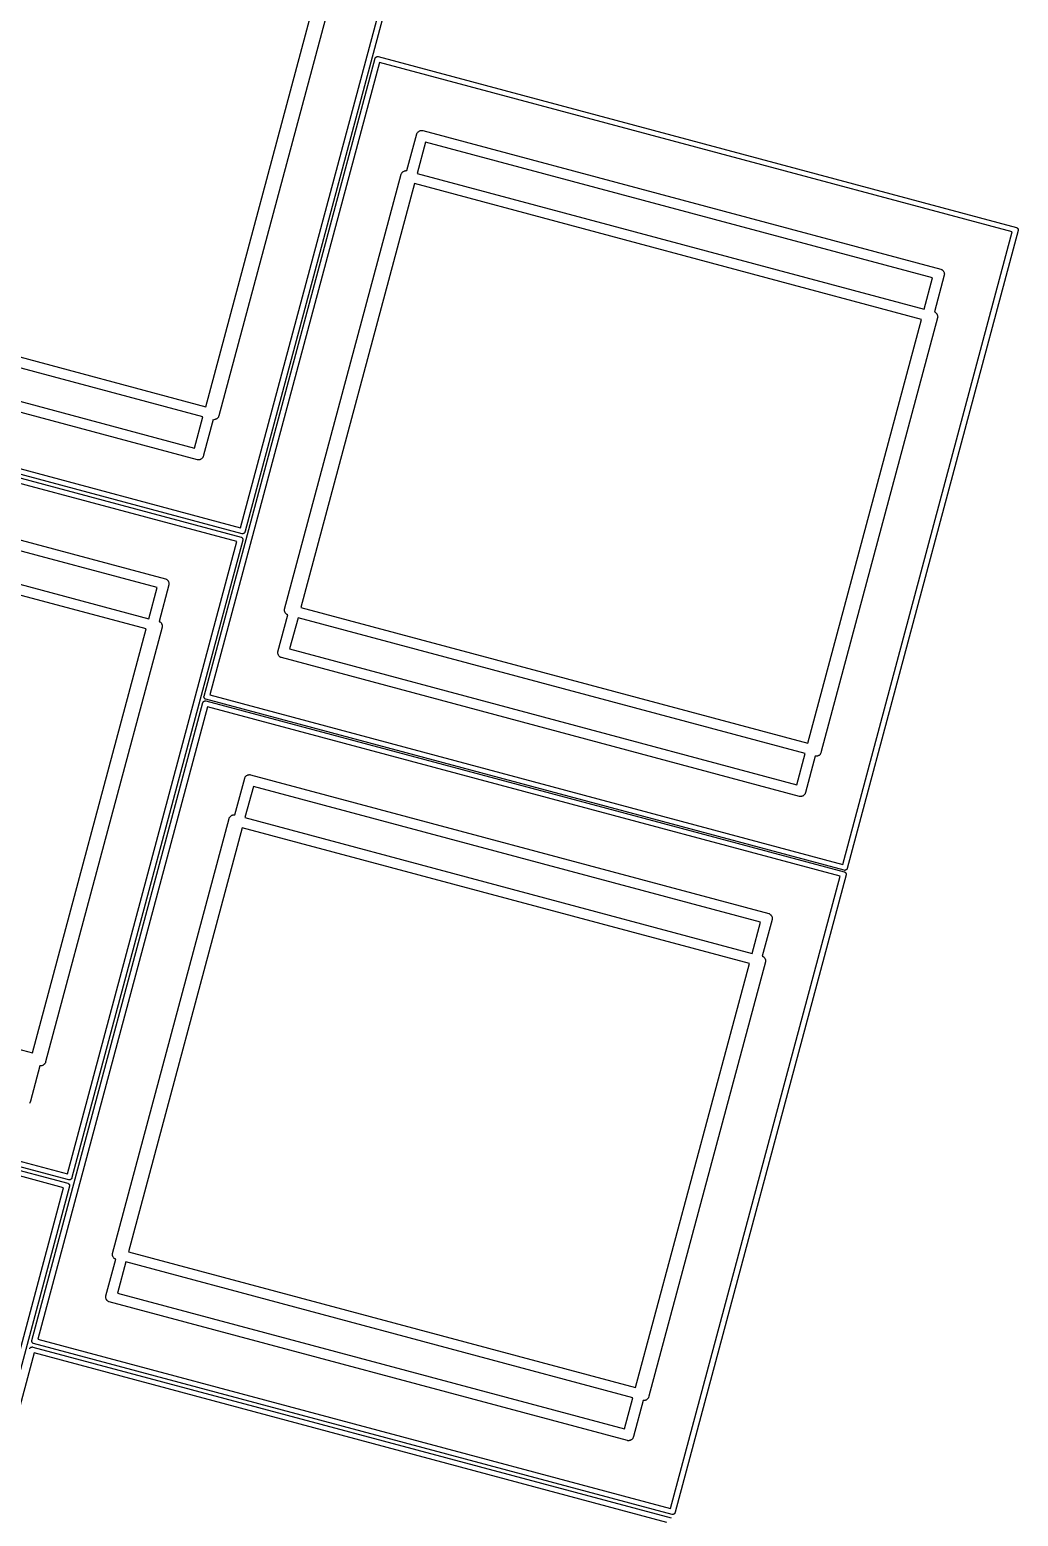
# Model space of a CAD drawing. Extents: x -24 to 329, y -138 to -2.
# Drawn here: x 122.14 to 150.27, y -100.97 to -58.64 of the extents above; entities that cross this region are included whole.
import ezdxf

# ---------------------------------------------------------------- set-up
doc = ezdxf.new("R2010")
doc.units = 0
doc.header["$MEASUREMENT"] = 0
doc.layers.add('BLACK', color=7, linetype='CONTINUOUS')

msp = doc.modelspace()

# ---------------------------------------------------------------- linework, layer by layer
at = {"layer": 'BLACK', "linetype": 'CONTINUOUS'}
for p, q in [((128.138, -72.8243), (132.964, -54.816)), ((133.132, -54.7754), (128.269, -72.9244)), ((127.145, -69.3779), (130.38, -57.3038)), ((130.837, -57.2576), (127.521, -69.6362)), ((127.099, -77.6251), (131.967, -59.4567)), ((132.092, -59.5762), (127.267, -77.5845)), ((131.967, -59.4567), (131.968, -59.4501)), ((131.967, -59.4567), (131.967, -59.4567)), ((131.968, -59.4501), (131.972, -59.4446)), ((131.972, -59.4446), (131.975, -59.4385)), ((131.975, -59.4385), (131.98, -59.4337)), ((131.98, -59.4337), (131.984, -59.4281)), ((131.984, -59.4281), (131.989, -59.4243)), ((131.989, -59.4243), (131.994, -59.4195)), ((131.994, -59.4195), (132, -59.4166)), ((132, -59.4166), (132.006, -59.4127)), ((132.006, -59.4127), (132.012, -59.411)), ((132.012, -59.411), (132.019, -59.4081)), ((132.019, -59.4081), (132.025, -59.4075)), ((132.025, -59.4075), (132.032, -59.4058)), ((132.032, -59.4058), (132.039, -59.4064)), ((132.039, -59.4064), (132.045, -59.4058)), ((132.045, -59.4058), (132.052, -59.4075)), ((132.052, -59.4075), (132.052, -59.4075)), ((132.052, -59.4075), (150.22, -64.2757)), ((150.101, -64.4015), (132.092, -59.5762)), ((132.874, -62.6552), (133.154, -61.609)), ((133.154, -61.6089), (133.158, -61.5961)), ((133.154, -61.609), (133.154, -61.6089)), ((133.158, -61.5961), (133.165, -61.5852)), ((133.165, -61.5852), (133.171, -61.5731)), ((133.171, -61.5731), (133.181, -61.5637)), ((133.181, -61.5637), (133.188, -61.5527)), ((133.188, -61.5527), (133.199, -61.5451)), ((133.199, -61.5451), (133.208, -61.5357)), ((133.208, -61.5357), (133.221, -61.53)), ((133.221, -61.53), (133.231, -61.5224)), ((133.231, -61.5224), (133.244, -61.519)), ((133.244, -61.519), (133.256, -61.5133)), ((133.256, -61.5133), (133.27, -61.5122)), ((133.27, -61.5122), (133.283, -61.5087)), ((133.283, -61.5087), (133.296, -61.5099)), ((133.296, -61.5099), (133.309, -61.5087)), ((133.309, -61.5087), (133.322, -61.5122)), ((133.322, -61.5122), (133.322, -61.5122)), ((133.322, -61.5122), (148.068, -65.4634)), ((133.402, -61.8442), (133.164, -62.7328)), ((147.833, -65.7109), (133.402, -61.8442)), ((129.393, -75.1429), (132.713, -62.7537)), ((133.086, -63.0226), (129.851, -75.0967)), ((132.713, -62.7537), (132.716, -62.7409)), ((132.713, -62.7537), (132.713, -62.7537)), ((132.716, -62.7409), (132.724, -62.7299)), ((132.724, -62.7299), (132.73, -62.7179)), ((132.73, -62.7179), (132.739, -62.7084)), ((132.739, -62.7084), (132.747, -62.6975)), ((132.747, -62.6975), (132.758, -62.6899)), ((132.758, -62.6899), (132.767, -62.6805)), ((132.767, -62.6805), (132.779, -62.6748)), ((132.779, -62.6748), (132.79, -62.6672)), ((132.79, -62.6672), (132.803, -62.6637)), ((132.803, -62.6637), (132.815, -62.6581)), ((132.815, -62.6581), (132.828, -62.6569)), ((132.828, -62.6569), (132.841, -62.6535)), ((132.841, -62.6535), (132.855, -62.6547)), ((132.855, -62.6547), (132.868, -62.6535)), ((132.868, -62.6535), (132.874, -62.6552)), ((147.517, -66.8893), (133.086, -63.0226)), ((133.164, -62.7328), (147.595, -66.5996)), ((150.22, -64.2757), (150.22, -64.2757)), ((150.22, -64.2757), (150.227, -64.2775)), ((150.227, -64.2775), (150.232, -64.2814)), ((150.232, -64.2814), (150.239, -64.2842)), ((150.239, -64.2842), (150.243, -64.289)), ((150.243, -64.289), (150.249, -64.2929)), ((150.249, -64.2929), (150.253, -64.2984)), ((150.253, -64.2984), (150.258, -64.3032)), ((150.258, -64.3032), (150.26, -64.3094)), ((150.26, -64.3094), (150.264, -64.3149)), ((150.264, -64.3149), (150.266, -64.3214)), ((150.266, -64.3214), (150.269, -64.3276)), ((150.269, -64.3276), (150.269, -64.3343)), ((150.269, -64.3343), (150.271, -64.3409)), ((150.271, -64.3409), (150.271, -64.3476)), ((145.276, -82.4098), (150.101, -64.4015)), ((150.269, -64.3609), (145.402, -82.5253)), ((150.271, -64.3544), (150.269, -64.3609)), ((150.269, -64.3609), (150.269, -64.3609)), ((150.271, -64.3476), (150.271, -64.3544)), ((112.714, -65.5112), (127.145, -69.3779)), ((148.068, -65.4634), (148.068, -65.4634)), ((148.068, -65.4634), (148.081, -65.4668)), ((148.081, -65.4668), (148.092, -65.4744)), ((148.092, -65.4744), (148.104, -65.4801)), ((148.104, -65.4801), (148.113, -65.4895)), ((148.113, -65.4895), (148.124, -65.4971)), ((148.124, -65.4971), (148.132, -65.5081)), ((148.132, -65.5081), (148.141, -65.5175)), ((148.141, -65.5175), (148.147, -65.5296)), ((148.147, -65.5296), (148.155, -65.5405)), ((148.155, -65.5405), (148.158, -65.5533)), ((148.158, -65.5533), (148.164, -65.5654)), ((148.164, -65.5654), (148.165, -65.5787)), ((148.165, -65.5787), (148.168, -65.5916)), ((148.168, -65.5916), (148.167, -65.6048)), ((148.167, -65.6048), (148.168, -65.6181)), ((127.067, -69.6677), (112.636, -65.8009)), ((147.595, -66.5996), (147.833, -65.7109)), ((148.165, -65.631), (147.885, -66.6772)), ((148.168, -65.6181), (148.165, -65.631)), ((148.165, -65.631), (148.165, -65.631)), ((112.398, -66.6896), (126.829, -70.5564)), ((147.975, -66.8431), (144.664, -79.1977)), ((147.885, -66.6772), (147.891, -66.6789)), ((147.891, -66.6789), (147.902, -66.6865)), ((147.902, -66.6865), (147.914, -66.6922)), ((147.914, -66.6922), (147.923, -66.7016)), ((147.923, -66.7016), (147.934, -66.7092)), ((147.934, -66.7092), (147.942, -66.7201)), ((147.942, -66.7201), (147.951, -66.7296)), ((147.951, -66.7296), (147.957, -66.7416)), ((147.957, -66.7416), (147.964, -66.7526)), ((147.964, -66.7526), (147.968, -66.7654)), ((147.968, -66.7654), (147.973, -66.7775)), ((147.973, -66.7775), (147.975, -66.7908)), ((147.975, -66.7908), (147.978, -66.8036)), ((147.978, -66.8302), (147.975, -66.8431)), ((147.975, -66.8431), (147.975, -66.8431)), ((147.978, -66.8036), (147.977, -66.8169)), ((147.977, -66.8169), (147.978, -66.8302)), ((126.909, -70.8883), (112.163, -66.9372)), ((144.282, -78.9634), (147.517, -66.8893)), ((128.179, -72.993), (110.011, -68.1248)), ((110.13, -67.999), (128.138, -72.8243)), ((109.984, -68.2229), (128.153, -73.0911)), ((128.033, -73.2169), (110.025, -68.3916)), ((126.829, -70.5564), (127.067, -69.6677)), ((127.357, -69.7453), (127.087, -70.7533)), ((127.363, -69.747), (127.357, -69.7453)), ((127.376, -69.7459), (127.363, -69.747)), ((127.39, -69.747), (127.376, -69.7459)), ((127.402, -69.7436), (127.39, -69.747)), ((127.416, -69.7424), (127.402, -69.7436)), ((127.428, -69.7368), (127.416, -69.7424)), ((127.441, -69.7333), (127.428, -69.7368)), ((127.452, -69.7257), (127.441, -69.7333)), ((127.464, -69.72), (127.452, -69.7257)), ((127.473, -69.7106), (127.464, -69.72)), ((127.484, -69.703), (127.473, -69.7106)), ((127.492, -69.6921), (127.484, -69.703)), ((127.501, -69.6826), (127.492, -69.6921)), ((127.507, -69.6706), (127.501, -69.6826)), ((127.514, -69.6597), (127.507, -69.6706)), ((127.521, -69.6362), (127.514, -69.6597)), ((111.254, -70.3276), (126, -74.2787)), ((125.765, -74.5263), (111.334, -70.6595)), ((126.922, -70.8918), (126.909, -70.8883)), ((126.909, -70.8883), (126.909, -70.8883)), ((126.935, -70.8906), (126.922, -70.8918)), ((126.948, -70.8918), (126.935, -70.8906)), ((126.961, -70.8883), (126.948, -70.8918)), ((126.974, -70.8872), (126.961, -70.8883)), ((126.987, -70.8816), (126.974, -70.8872)), ((126.999, -70.8781), (126.987, -70.8816)), ((127.01, -70.8705), (126.999, -70.8781)), ((127.022, -70.8648), (127.01, -70.8705)), ((127.032, -70.8554), (127.022, -70.8648)), ((127.043, -70.8478), (127.032, -70.8554)), ((127.05, -70.8368), (127.043, -70.8478)), ((127.06, -70.8274), (127.05, -70.8368)), ((127.065, -70.8154), (127.06, -70.8274)), ((127.073, -70.8044), (127.065, -70.8154)), ((127.087, -70.7533), (127.073, -70.8044)), ((125.449, -75.7047), (111.018, -71.838)), ((111.096, -71.5482), (125.527, -75.415)), ((123.208, -91.2252), (128.033, -73.2169)), ((128.202, -73.1763), (123.339, -91.3253)), ((128.153, -73.0911), (128.153, -73.0911)), ((128.153, -73.0911), (128.159, -73.0929)), ((128.159, -73.0929), (128.165, -73.0968)), ((128.165, -73.0968), (128.171, -73.0996)), ((128.171, -73.0996), (128.176, -73.1044)), ((128.176, -73.1044), (128.181, -73.1083)), ((128.185, -72.9947), (128.179, -72.993)), ((128.179, -72.993), (128.179, -72.993)), ((128.181, -73.1083), (128.185, -73.1138)), ((128.192, -72.9941), (128.185, -72.9947)), ((128.185, -73.1138), (128.19, -73.1186)), ((128.19, -73.1186), (128.193, -73.1248)), ((128.199, -72.9947), (128.192, -72.9941)), ((128.193, -73.1248), (128.197, -73.1303)), ((128.197, -73.1303), (128.198, -73.1368)), ((128.198, -73.1368), (128.201, -73.143)), ((128.206, -72.993), (128.199, -72.9947)), ((128.201, -73.143), (128.202, -73.1497)), ((128.202, -73.1497), (128.204, -73.1563)), ((128.204, -73.1697), (128.202, -73.1763)), ((128.202, -73.1763), (128.202, -73.1763)), ((128.204, -73.1563), (128.203, -73.163)), ((128.203, -73.163), (128.204, -73.1697)), ((128.212, -72.9924), (128.206, -72.993)), ((128.218, -72.9895), (128.212, -72.9924)), ((128.225, -72.9878), (128.218, -72.9895)), ((128.23, -72.9839), (128.225, -72.9878)), ((128.237, -72.981), (128.23, -72.9839)), ((128.241, -72.9763), (128.237, -72.981)), ((128.247, -72.9724), (128.241, -72.9763)), ((128.251, -72.9668), (128.247, -72.9724)), ((128.256, -72.962), (128.251, -72.9668)), ((128.258, -72.9559), (128.256, -72.962)), ((128.262, -72.9504), (128.258, -72.9559)), ((128.269, -72.9244), (128.262, -72.9504)), ((126.097, -74.4464), (125.817, -75.4926)), ((126, -74.2787), (126, -74.2788)), ((126, -74.2788), (126.013, -74.2822)), ((126.013, -74.2822), (126.024, -74.2898)), ((126.024, -74.2898), (126.036, -74.2955)), ((126.036, -74.2955), (126.046, -74.3049)), ((126.046, -74.3049), (126.057, -74.3125)), ((126.057, -74.3125), (126.064, -74.3235)), ((126.064, -74.3235), (126.074, -74.3329)), ((126.074, -74.3329), (126.079, -74.345)), ((126.079, -74.345), (126.087, -74.3559)), ((126.087, -74.3559), (126.09, -74.3687)), ((126.09, -74.3687), (126.096, -74.3808)), ((126.096, -74.3808), (126.097, -74.3941)), ((126.097, -74.3941), (126.101, -74.407)), ((126.101, -74.4335), (126.097, -74.4464)), ((126.097, -74.4464), (126.097, -74.4464)), ((126.101, -74.407), (126.099, -74.4202)), ((126.099, -74.4202), (126.101, -74.4335)), ((125.527, -75.415), (125.765, -74.5263)), ((129.203, -76.355), (129.483, -75.3088)), ((129.39, -75.1558), (129.393, -75.1429)), ((129.391, -75.1691), (129.39, -75.1558)), ((129.39, -75.1824), (129.391, -75.1691)), ((129.393, -75.1952), (129.39, -75.1824)), ((129.393, -75.1429), (129.393, -75.1429)), ((129.395, -75.2085), (129.393, -75.1952)), ((129.4, -75.2206), (129.395, -75.2085)), ((129.404, -75.2334), (129.4, -75.2206)), ((129.411, -75.2444), (129.404, -75.2334)), ((129.417, -75.2564), (129.411, -75.2444)), ((129.426, -75.2659), (129.417, -75.2564)), ((129.434, -75.2768), (129.426, -75.2659)), ((129.445, -75.2844), (129.434, -75.2768)), ((129.454, -75.2938), (129.445, -75.2844)), ((129.466, -75.2995), (129.454, -75.2938)), ((129.477, -75.3071), (129.466, -75.2995)), ((129.483, -75.3088), (129.477, -75.3071)), ((129.851, -75.0967), (144.282, -78.9634)), ((122.214, -87.7788), (125.449, -75.7047)), ((125.907, -75.6585), (122.59, -88.0371)), ((125.817, -75.4926), (125.823, -75.4943)), ((125.823, -75.4943), (125.834, -75.5019)), ((125.834, -75.5019), (125.846, -75.5075)), ((125.846, -75.5075), (125.856, -75.517)), ((125.856, -75.517), (125.866, -75.5246)), ((125.866, -75.5246), (125.874, -75.5355)), ((125.874, -75.5355), (125.883, -75.545)), ((125.883, -75.545), (125.889, -75.557)), ((125.889, -75.557), (125.897, -75.5679)), ((125.897, -75.5679), (125.9, -75.5808)), ((125.9, -75.5808), (125.906, -75.5929)), ((125.906, -75.5929), (125.907, -75.6062)), ((125.907, -75.6062), (125.91, -75.619)), ((125.91, -75.6456), (125.907, -75.6585)), ((125.907, -75.6585), (125.907, -75.6585)), ((125.91, -75.619), (125.909, -75.6323)), ((125.909, -75.6323), (125.91, -75.6456)), ((129.773, -75.3864), (129.535, -76.2751)), ((144.204, -79.2532), (129.773, -75.3864)), ((129.2, -76.3679), (129.203, -76.355)), ((129.201, -76.3812), (129.2, -76.3679)), ((129.2, -76.3944), (129.201, -76.3812)), ((129.203, -76.4073), (129.2, -76.3944)), ((129.203, -76.355), (129.203, -76.355)), ((129.204, -76.4206), (129.203, -76.4073)), ((129.21, -76.4327), (129.204, -76.4206)), ((129.213, -76.4455), (129.21, -76.4327)), ((129.221, -76.4564), (129.213, -76.4455)), ((129.227, -76.4685), (129.221, -76.4564)), ((129.236, -76.4779), (129.227, -76.4685)), ((129.244, -76.4889), (129.236, -76.4779)), ((129.255, -76.4965), (129.244, -76.4889)), ((129.264, -76.5059), (129.255, -76.4965)), ((129.276, -76.5116), (129.264, -76.5059)), ((129.287, -76.5192), (129.276, -76.5116)), ((129.3, -76.5226), (129.287, -76.5192)), ((144.046, -80.4738), (129.3, -76.5226)), ((129.3, -76.5226), (129.3, -76.5226)), ((129.535, -76.2751), (143.966, -80.1418)), ((122.199, -95.9712), (127.067, -77.8028)), ((127.067, -77.8028), (127.069, -77.7963)), ((127.067, -77.8028), (127.067, -77.8028)), ((127.069, -77.7963), (127.073, -77.7907)), ((127.073, -77.7907), (127.076, -77.7846)), ((127.076, -77.7846), (127.081, -77.7798)), ((127.081, -77.7798), (127.085, -77.7743)), ((127.085, -77.7743), (127.09, -77.7704)), ((127.09, -77.7704), (127.095, -77.7656)), ((127.095, -77.7656), (127.101, -77.7627)), ((127.097, -77.6316), (127.099, -77.6251)), ((127.097, -77.6384), (127.097, -77.6316)), ((127.097, -77.6451), (127.097, -77.6384)), ((127.099, -77.6517), (127.097, -77.6451)), ((127.099, -77.6251), (127.099, -77.6251)), ((127.099, -77.6584), (127.099, -77.6517)), ((127.102, -77.6645), (127.099, -77.6584)), ((127.101, -77.7627), (127.107, -77.7588)), ((127.104, -77.6711), (127.102, -77.6645)), ((127.108, -77.6766), (127.104, -77.6711)), ((127.107, -77.7588), (127.113, -77.7571)), ((127.11, -77.6828), (127.108, -77.6766)), ((127.115, -77.6876), (127.11, -77.6828)), ((127.113, -77.7571), (127.119, -77.7542)), ((127.119, -77.6931), (127.115, -77.6876)), ((127.125, -77.697), (127.119, -77.6931)), ((127.119, -77.7542), (127.126, -77.7536)), ((127.129, -77.7018), (127.125, -77.697)), ((127.126, -77.7536), (127.132, -77.7519)), ((127.136, -77.7046), (127.129, -77.7018)), ((127.132, -77.7519), (127.139, -77.7525)), ((127.141, -77.7085), (127.136, -77.7046)), ((127.139, -77.7525), (127.146, -77.7519)), ((127.148, -77.7103), (127.141, -77.7085)), ((127.146, -77.7519), (127.152, -77.7536)), ((145.316, -82.5785), (127.148, -77.7103)), ((127.148, -77.7103), (127.148, -77.7103)), ((127.152, -77.7536), (127.153, -77.7536)), ((127.153, -77.7536), (145.321, -82.6218)), ((127.267, -77.5845), (145.276, -82.4098)), ((127.193, -77.9223), (122.368, -95.9306)), ((145.201, -82.7476), (127.193, -77.9223)), ((143.966, -80.1418), (144.204, -79.2532)), ((144.494, -79.3308), (144.217, -80.366)), ((144.5, -79.3325), (144.494, -79.3308)), ((144.513, -79.3313), (144.5, -79.3325)), ((144.527, -79.3325), (144.513, -79.3313)), ((144.54, -79.3291), (144.527, -79.3325)), ((144.553, -79.3279), (144.54, -79.3291)), ((144.565, -79.3223), (144.553, -79.3279)), ((144.578, -79.3188), (144.565, -79.3223)), ((144.589, -79.3112), (144.578, -79.3188)), ((144.601, -79.3055), (144.589, -79.3112)), ((144.61, -79.2961), (144.601, -79.3055)), ((144.621, -79.2885), (144.61, -79.2961)), ((144.629, -79.2776), (144.621, -79.2885)), ((144.638, -79.2681), (144.629, -79.2776)), ((144.644, -79.2561), (144.638, -79.2681)), ((144.652, -79.2451), (144.644, -79.2561)), ((144.664, -79.1977), (144.652, -79.2451)), ((127.975, -81.0013), (128.255, -79.9551)), ((128.255, -79.9551), (128.258, -79.9422)), ((128.255, -79.9551), (128.255, -79.9551)), ((128.258, -79.9422), (128.266, -79.9313)), ((128.266, -79.9313), (128.272, -79.9192)), ((128.272, -79.9192), (128.281, -79.9098)), ((128.281, -79.9098), (128.289, -79.8989)), ((128.289, -79.8989), (128.3, -79.8912)), ((128.3, -79.8912), (128.309, -79.8818)), ((128.309, -79.8818), (128.321, -79.8762)), ((128.321, -79.8762), (128.332, -79.8685)), ((128.332, -79.8685), (128.345, -79.8651)), ((128.345, -79.8651), (128.357, -79.8594)), ((128.357, -79.8594), (128.37, -79.8583)), ((128.37, -79.8583), (128.383, -79.8548)), ((128.383, -79.8548), (128.396, -79.856)), ((128.396, -79.856), (128.41, -79.8548)), ((128.41, -79.8548), (128.423, -79.8583)), ((128.423, -79.8583), (128.423, -79.8583)), ((128.423, -79.8583), (143.169, -83.8095)), ((128.503, -80.1903), (128.264, -81.0789)), ((142.933, -84.057), (128.503, -80.1903)), ((144.187, -80.4223), (144.18, -80.4333)), ((144.197, -80.4129), (144.187, -80.4223)), ((144.203, -80.4008), (144.197, -80.4129)), ((144.21, -80.3899), (144.203, -80.4008)), ((144.217, -80.366), (144.21, -80.3899)), ((144.059, -80.4773), (144.046, -80.4738)), ((144.046, -80.4738), (144.046, -80.4738)), ((144.072, -80.4761), (144.059, -80.4773)), ((144.085, -80.4773), (144.072, -80.4761)), ((144.098, -80.4738), (144.085, -80.4773)), ((144.112, -80.4727), (144.098, -80.4738)), ((144.124, -80.467), (144.112, -80.4727)), ((144.137, -80.4636), (144.124, -80.467)), ((144.147, -80.456), (144.137, -80.4636)), ((144.16, -80.4503), (144.147, -80.456)), ((144.169, -80.4409), (144.16, -80.4503)), ((144.18, -80.4333), (144.169, -80.4409)), ((124.494, -93.489), (127.814, -81.0999)), ((127.814, -81.0998), (127.817, -81.087)), ((127.814, -81.0999), (127.814, -81.0998)), ((127.817, -81.087), (127.825, -81.0761)), ((127.825, -81.0761), (127.83, -81.064)), ((127.83, -81.064), (127.84, -81.0546)), ((127.84, -81.0546), (127.847, -81.0436)), ((127.847, -81.0436), (127.858, -81.036)), ((127.858, -81.036), (127.868, -81.0266)), ((127.868, -81.0266), (127.88, -81.0209)), ((127.88, -81.0209), (127.891, -81.0133)), ((127.891, -81.0133), (127.904, -81.0099)), ((127.904, -81.0099), (127.916, -81.0042)), ((127.916, -81.0042), (127.929, -81.0031)), ((127.929, -81.0031), (127.942, -80.9996)), ((127.942, -80.9996), (127.955, -81.0008)), ((127.955, -81.0008), (127.968, -80.9996)), ((127.968, -80.9996), (127.975, -81.0013)), ((128.264, -81.0789), (142.695, -84.9457)), ((128.187, -81.3687), (124.952, -93.4428)), ((142.618, -85.2355), (128.187, -81.3687)), ((145.393, -82.5475), (145.388, -82.5523)), ((145.396, -82.5414), (145.393, -82.5475)), ((145.4, -82.5359), (145.396, -82.5414)), ((145.402, -82.5253), (145.4, -82.5359)), ((140.376, -100.756), (145.201, -82.7476)), ((145.37, -82.707), (140.507, -100.856)), ((145.323, -82.5802), (145.316, -82.5785)), ((145.316, -82.5785), (145.316, -82.5785)), ((145.321, -82.6218), (145.321, -82.6219)), ((145.321, -82.6219), (145.327, -82.6236)), ((145.329, -82.5796), (145.323, -82.5802)), ((145.327, -82.6236), (145.333, -82.6275)), ((145.336, -82.5802), (145.329, -82.5796)), ((145.333, -82.6275), (145.339, -82.6303)), ((145.343, -82.5785), (145.336, -82.5802)), ((145.339, -82.6303), (145.344, -82.6351)), ((145.349, -82.5779), (145.343, -82.5785)), ((145.344, -82.6351), (145.349, -82.639)), ((145.356, -82.575), (145.349, -82.5779)), ((145.349, -82.639), (145.353, -82.6446)), ((145.353, -82.6446), (145.358, -82.6493)), ((145.362, -82.5733), (145.356, -82.575)), ((145.358, -82.6493), (145.361, -82.6555)), ((145.361, -82.6555), (145.365, -82.661)), ((145.368, -82.5694), (145.362, -82.5733)), ((145.365, -82.661), (145.367, -82.6676)), ((145.367, -82.6676), (145.369, -82.6737)), ((145.374, -82.5665), (145.368, -82.5694)), ((145.369, -82.6737), (145.37, -82.6804)), ((145.37, -82.6804), (145.372, -82.687)), ((145.372, -82.7005), (145.37, -82.707)), ((145.37, -82.707), (145.37, -82.707)), ((145.372, -82.687), (145.371, -82.6937)), ((145.371, -82.6937), (145.372, -82.7005)), ((145.379, -82.5617), (145.374, -82.5665)), ((145.384, -82.5579), (145.379, -82.5617)), ((145.388, -82.5523), (145.384, -82.5579)), ((143.169, -83.8095), (143.169, -83.8095)), ((143.169, -83.8095), (143.182, -83.8129)), ((143.182, -83.8129), (143.192, -83.8206)), ((107.783, -83.9121), (122.214, -87.7788)), ((142.695, -84.9457), (142.933, -84.057)), ((143.265, -83.9771), (142.985, -85.0233)), ((143.192, -83.8206), (143.205, -83.8262)), ((143.205, -83.8262), (143.214, -83.8356)), ((143.214, -83.8356), (143.225, -83.8433)), ((143.225, -83.8433), (143.233, -83.8542)), ((143.233, -83.8542), (143.242, -83.8636)), ((143.242, -83.8636), (143.248, -83.8757)), ((143.248, -83.8757), (143.255, -83.8866)), ((143.255, -83.8866), (143.259, -83.8995)), ((143.259, -83.8995), (143.264, -83.9115)), ((143.264, -83.9115), (143.265, -83.9248)), ((143.265, -83.9248), (143.269, -83.9377)), ((143.269, -83.9642), (143.265, -83.9771)), ((143.265, -83.9771), (143.265, -83.9771)), ((143.269, -83.9377), (143.268, -83.951)), ((143.268, -83.951), (143.269, -83.9642)), ((142.985, -85.0233), (142.991, -85.025)), ((142.991, -85.025), (143.002, -85.0326)), ((143.002, -85.0326), (143.014, -85.0383)), ((143.014, -85.0383), (143.024, -85.0477)), ((143.024, -85.0477), (143.035, -85.0553)), ((143.035, -85.0553), (143.042, -85.0662)), ((143.042, -85.0662), (143.052, -85.0757)), ((143.052, -85.0757), (143.057, -85.0878)), ((143.057, -85.0878), (143.065, -85.0987)), ((139.382, -97.3095), (142.618, -85.2355)), ((143.075, -85.1892), (139.762, -97.5545)), ((143.065, -85.0987), (143.068, -85.1115)), ((143.068, -85.1115), (143.074, -85.1236)), ((143.074, -85.1236), (143.075, -85.1369)), ((143.075, -85.1369), (143.079, -85.1498)), ((143.079, -85.1763), (143.075, -85.1892)), ((143.075, -85.1892), (143.075, -85.1892)), ((143.079, -85.1498), (143.078, -85.163)), ((143.078, -85.163), (143.079, -85.1763)), ((105.054, -86.6238), (123.222, -91.492)), ((123.248, -91.3939), (105.08, -86.5257)), ((105.2, -86.3999), (123.208, -91.2252)), ((123.103, -91.6178), (105.094, -86.7925)), ((122.59, -88.0371), (122.584, -88.0605)), ((122.426, -88.1462), (122.156, -89.1542)), ((122.433, -88.1479), (122.426, -88.1462)), ((122.446, -88.1467), (122.433, -88.1479)), ((122.459, -88.1479), (122.446, -88.1467)), ((122.472, -88.1445), (122.459, -88.1479)), ((122.485, -88.1433), (122.472, -88.1445)), ((122.497, -88.1377), (122.485, -88.1433)), ((122.51, -88.1342), (122.497, -88.1377)), ((122.521, -88.1266), (122.51, -88.1342)), ((122.533, -88.1209), (122.521, -88.1266)), ((122.543, -88.1115), (122.533, -88.1209)), ((122.554, -88.1039), (122.543, -88.1115)), ((122.561, -88.093), (122.554, -88.1039)), ((122.571, -88.0835), (122.561, -88.093)), ((122.576, -88.0715), (122.571, -88.0835)), ((122.584, -88.0605), (122.576, -88.0715)), ((122.143, -89.2053), (122.135, -89.2162)), ((122.156, -89.1542), (122.143, -89.2053)), ((123.255, -91.3956), (123.248, -91.3939)), ((123.248, -91.3939), (123.248, -91.3939)), ((123.262, -91.395), (123.255, -91.3956)), ((123.268, -91.3956), (123.262, -91.395)), ((123.275, -91.3939), (123.268, -91.3956)), ((123.282, -91.3933), (123.275, -91.3939)), ((123.288, -91.3904), (123.282, -91.3933)), ((123.294, -91.3887), (123.288, -91.3904)), ((123.3, -91.3848), (123.294, -91.3887)), ((123.306, -91.3819), (123.3, -91.3848)), ((123.311, -91.3771), (123.306, -91.3819)), ((123.316, -91.3733), (123.311, -91.3771)), ((123.32, -91.3677), (123.316, -91.3733)), ((123.325, -91.3629), (123.32, -91.3677)), ((123.328, -91.3568), (123.325, -91.3629)), ((123.332, -91.3512), (123.328, -91.3568)), ((123.339, -91.3253), (123.332, -91.3512)), ((118.277, -109.626), (123.103, -91.6178)), ((123.271, -91.5772), (118.408, -109.726)), ((123.222, -91.492), (123.222, -91.492)), ((123.222, -91.492), (123.229, -91.4938)), ((123.229, -91.4938), (123.234, -91.4976)), ((123.234, -91.4976), (123.24, -91.5005)), ((123.24, -91.5005), (123.245, -91.5053)), ((123.245, -91.5053), (123.251, -91.5092)), ((123.251, -91.5092), (123.255, -91.5147)), ((123.255, -91.5147), (123.259, -91.5195)), ((123.259, -91.5195), (123.262, -91.5256)), ((123.262, -91.5256), (123.266, -91.5312)), ((123.266, -91.5312), (123.268, -91.5377)), ((123.268, -91.5377), (123.271, -91.5439)), ((123.271, -91.5439), (123.271, -91.5506)), ((123.271, -91.5506), (123.273, -91.5571)), ((123.273, -91.5706), (123.271, -91.5772)), ((123.271, -91.5772), (123.271, -91.5772)), ((123.273, -91.5571), (123.272, -91.5639)), ((123.272, -91.5639), (123.273, -91.5706)), ((124.491, -93.5019), (124.494, -93.489)), ((124.492, -93.5152), (124.491, -93.5019)), ((124.491, -93.5285), (124.492, -93.5152)), ((124.494, -93.5413), (124.491, -93.5285)), ((124.494, -93.489), (124.494, -93.489)), ((124.495, -93.5546), (124.494, -93.5413)), ((124.952, -93.4428), (139.382, -97.3095)), ((124.304, -94.7011), (124.584, -93.6549)), ((124.501, -93.5667), (124.495, -93.5546)), ((124.504, -93.5796), (124.501, -93.5667)), ((124.512, -93.5905), (124.504, -93.5796)), ((124.517, -93.6026), (124.512, -93.5905)), ((124.527, -93.612), (124.517, -93.6026)), ((124.535, -93.6229), (124.527, -93.612)), ((124.545, -93.6305), (124.535, -93.6229)), ((124.555, -93.64), (124.545, -93.6305)), ((124.567, -93.6456), (124.555, -93.64)), ((124.578, -93.6532), (124.567, -93.6456)), ((124.584, -93.6549), (124.578, -93.6532)), ((124.874, -93.7326), (124.636, -94.6212)), ((139.305, -97.5993), (124.874, -93.7326)), ((124.3, -94.714), (124.304, -94.7011)), ((124.301, -94.7273), (124.3, -94.714)), ((124.3, -94.7405), (124.301, -94.7273)), ((124.304, -94.7534), (124.3, -94.7405)), ((124.304, -94.7011), (124.304, -94.7011)), ((124.305, -94.7667), (124.304, -94.7534)), ((124.311, -94.7788), (124.305, -94.7667)), ((124.314, -94.7916), (124.311, -94.7788)), ((124.322, -94.8026), (124.314, -94.7916)), ((124.327, -94.8146), (124.322, -94.8026)), ((124.337, -94.8241), (124.327, -94.8146)), ((124.344, -94.835), (124.337, -94.8241)), ((124.636, -94.6212), (139.067, -98.488)), ((124.355, -94.8426), (124.344, -94.835)), ((124.365, -94.852), (124.355, -94.8426)), ((124.377, -94.8577), (124.365, -94.852)), ((124.388, -94.8653), (124.377, -94.8577)), ((124.401, -94.8688), (124.388, -94.8653)), ((139.147, -98.82), (124.401, -94.8688)), ((124.401, -94.8688), (124.401, -94.8688)), ((122.197, -95.9778), (122.199, -95.9712)), ((122.198, -95.9845), (122.197, -95.9778)), ((122.197, -95.9913), (122.198, -95.9845)), ((122.199, -95.9978), (122.197, -95.9913)), ((122.199, -95.9712), (122.199, -95.9712)), ((122.2, -96.0045), (122.199, -95.9978)), ((122.203, -96.0107), (122.2, -96.0045)), ((122.204, -96.0172), (122.203, -96.0107)), ((122.208, -96.0228), (122.204, -96.0172)), ((122.211, -96.0289), (122.208, -96.0228)), ((122.216, -96.0337), (122.211, -96.0289)), ((122.22, -96.0392), (122.216, -96.0337)), ((122.225, -96.0431), (122.22, -96.0392)), ((122.23, -96.0479), (122.225, -96.0431)), ((122.236, -96.0508), (122.23, -96.0479)), ((122.242, -96.0546), (122.236, -96.0508)), ((122.248, -96.0564), (122.242, -96.0546)), ((140.417, -100.925), (122.248, -96.0564)), ((122.248, -96.0564), (122.248, -96.0564)), ((122.368, -95.9306), (140.376, -100.756)), ((122.263, -96.3232), (112.507, -132.732)), ((122.137, -96.2037), (122.139, -96.1972)), ((122.139, -96.1972), (122.142, -96.1916)), ((122.142, -96.1916), (122.145, -96.1855)), ((122.145, -96.1855), (122.15, -96.1807)), ((122.15, -96.1807), (122.154, -96.1751)), ((122.154, -96.1751), (122.16, -96.1713)), ((122.16, -96.1713), (122.164, -96.1665)), ((122.164, -96.1665), (122.17, -96.1636)), ((122.17, -96.1636), (122.176, -96.1597)), ((122.176, -96.1597), (122.183, -96.158)), ((122.183, -96.158), (122.189, -96.1551)), ((122.189, -96.1551), (122.195, -96.1545)), ((122.195, -96.1545), (122.202, -96.1528)), ((122.202, -96.1528), (122.209, -96.1534)), ((122.209, -96.1534), (122.215, -96.1528)), ((122.215, -96.1528), (122.222, -96.1545)), ((122.222, -96.1545), (122.222, -96.1545)), ((122.222, -96.1545), (140.39, -101.023)), ((140.271, -101.148), (122.263, -96.3232)), ((139.067, -98.488), (139.305, -97.5993)), ((139.595, -97.677), (139.321, -98.6993)), ((139.601, -97.6786), (139.595, -97.677)), ((139.614, -97.6775), (139.601, -97.6786)), ((139.627, -97.6786), (139.614, -97.6775)), ((139.64, -97.6752), (139.627, -97.6786)), ((139.654, -97.674), (139.64, -97.6752)), ((139.666, -97.6684), (139.654, -97.674)), ((139.678, -97.6649), (139.666, -97.6684)), ((139.689, -97.6573), (139.678, -97.6649)), ((139.701, -97.6517), (139.689, -97.6573)), ((139.711, -97.6422), (139.701, -97.6517)), ((139.722, -97.6346), (139.711, -97.6422)), ((139.729, -97.6237), (139.722, -97.6346)), ((139.739, -97.6143), (139.729, -97.6237)), ((139.744, -97.6022), (139.739, -97.6143)), ((139.752, -97.5913), (139.744, -97.6022)), ((139.762, -97.5545), (139.752, -97.5913)), ((139.159, -98.8234), (139.147, -98.82)), ((139.147, -98.82), (139.147, -98.82)), ((139.173, -98.8222), (139.159, -98.8234)), ((139.186, -98.8234), (139.173, -98.8222)), ((139.199, -98.82), (139.186, -98.8234)), ((139.212, -98.8188), (139.199, -98.82)), ((139.224, -98.8132), (139.212, -98.8188)), ((139.237, -98.8097), (139.224, -98.8132)), ((139.248, -98.8021), (139.237, -98.8097)), ((139.26, -98.7964), (139.248, -98.8021)), ((139.27, -98.787), (139.26, -98.7964)), ((139.28, -98.7794), (139.27, -98.787)), ((139.288, -98.7685), (139.28, -98.7794)), ((139.298, -98.759), (139.288, -98.7685)), ((139.303, -98.747), (139.298, -98.759)), ((139.311, -98.736), (139.303, -98.747)), ((139.321, -98.6993), (139.311, -98.736)), ((140.423, -100.926), (140.417, -100.925)), ((140.417, -100.925), (140.417, -100.925)), ((140.43, -100.926), (140.423, -100.926)), ((140.437, -100.926), (140.43, -100.926)), ((140.443, -100.925), (140.437, -100.926)), ((140.45, -100.924), (140.443, -100.925)), ((140.456, -100.921), (140.45, -100.924)), ((140.463, -100.919), (140.456, -100.921)), ((140.468, -100.916), (140.463, -100.919)), ((140.474, -100.913), (140.468, -100.916)), ((140.479, -100.908), (140.474, -100.913)), ((140.485, -100.904), (140.479, -100.908)), ((140.489, -100.898), (140.485, -100.904)), ((140.493, -100.894), (140.489, -100.898)), ((140.496, -100.888), (140.493, -100.894)), ((140.5, -100.882), (140.496, -100.888)), ((140.507, -100.856), (140.5, -100.882))]:
    msp.add_line(p, q, dxfattribs=at)

doc.saveas('drawing.dxf')
